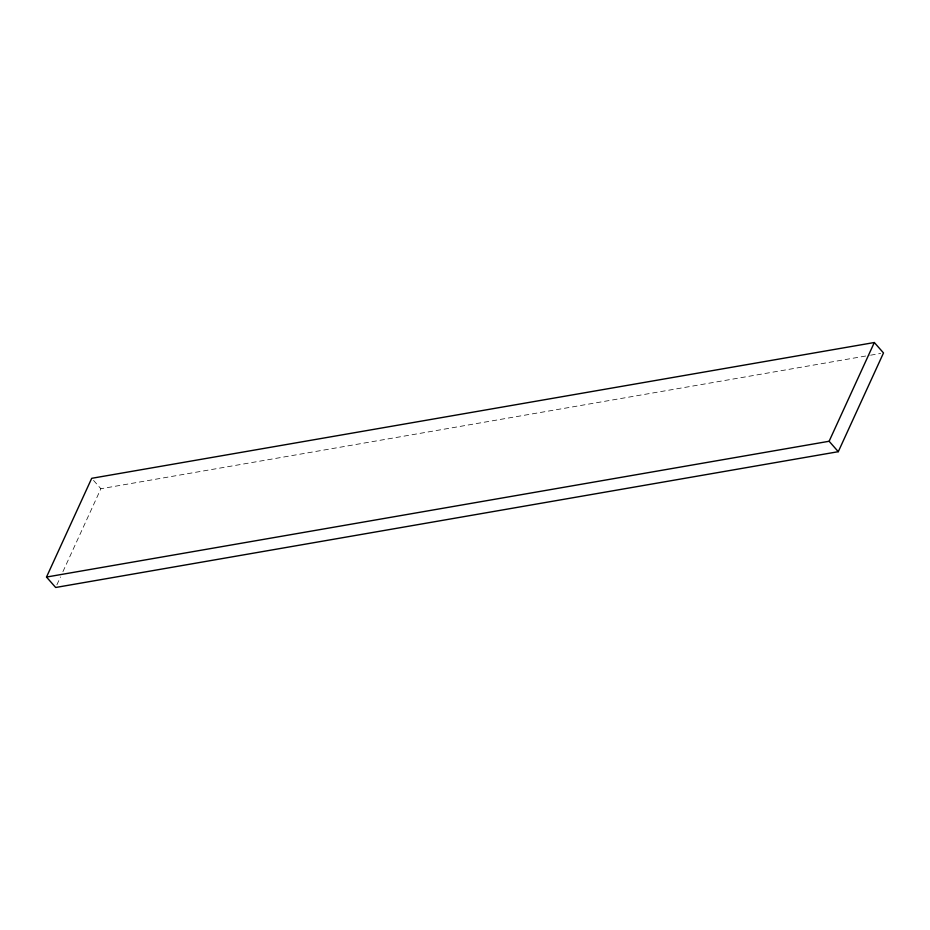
<?xml version="1.0" encoding="UTF-8"?>
<svg xmlns="http://www.w3.org/2000/svg" width="930" height="930" viewBox="0 0 930 930"><rect width="100%" height="100%" fill="white"/><g stroke="black" fill="none" stroke-linecap="round" stroke-linejoin="round"><path stroke-width="0.7" stroke-dasharray="4.65 3.49" d="M56.881 584.854L60.497 576.949M62.915 571.683L100.882 488.738L869.19 355.423M870.62 355.179L880.64 353.447M93.546 480.392L100.882 488.738"/><path stroke-width="1.4" d="M46.5 577.053L91.71 478.311L874.328 342.519L883.5 352.947L838.29 451.689L55.672 587.481L46.5 577.053L829.118 441.262L874.328 342.519M829.118 441.262L838.29 451.689"/></g></svg>
